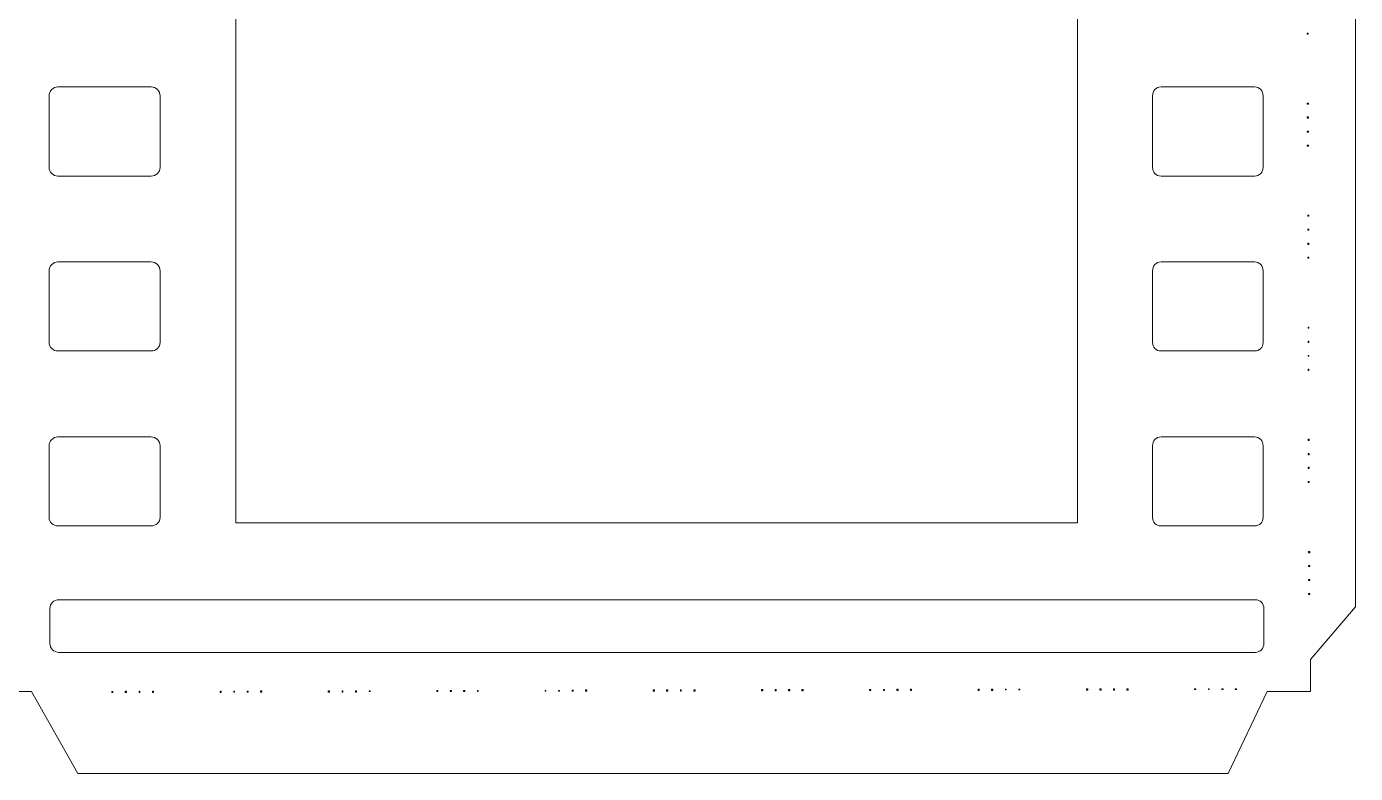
# Model space of a CAD drawing. Header units: centimetres. Extents: x -7.3 to 7.2, y -9.5 to 9.5.
# Drawn here: x 4.446 to 7.157, y -5.927 to -4.403 of the extents above; entities that cross this region are included whole.
import ezdxf

# ---------------------------------------------------------------- set-up
doc = ezdxf.new("R2010")
doc.units = ezdxf.units.CM
doc.header["$MEASUREMENT"] = 0
doc.layers.add('Layer 1', color=7, linetype='Continuous')

msp = doc.modelspace()

# ---------------------------------------------------------------- linework, layer by layer
at = {"layer": 'Layer 1', "lineweight": 9}
for points, knots in [([(4.55042, -2.91703), (4.55042, -2.91703), (4.43549, -3.09314), (4.43549, -3.09314), (4.43549, -3.09314), (4.43549, -3.09314), (4.39828, -3.09314), (4.39828, -3.09314), (4.39828, -3.09314), (4.39828, -3.09314), (1.72599, -3.09314), (1.72599, -3.09314), (1.72599, -3.09314), (1.72599, -3.09314), (1.72599, -5.76047), (1.72599, -5.76047), (1.72599, -5.76047), (1.72599, -5.76047), (4.39828, -5.76047), (4.39828, -5.76047), (4.39828, -5.76047), (4.39828, -5.76047), (4.42887, -5.76047), (4.42887, -5.76047), (4.42887, -5.76047), (4.42887, -5.76047), (4.45616, -5.76047), (4.45616, -5.76047), (4.45616, -5.76047), (4.45616, -5.76047), (4.55042, -5.92749), (4.55042, -5.92749), (4.55042, -5.92749), (4.55042, -5.92749), (6.89777, -5.92749), (6.89777, -5.92749), (6.89777, -5.92749), (6.89777, -5.92749), (6.97715, -5.76047), (6.97715, -5.76047), (6.97715, -5.76047), (6.97715, -5.76047), (7.06562, -5.76047), (7.06562, -5.76047), (7.06562, -5.76047), (7.06562, -5.76047), (7.06562, -5.69515), (7.06562, -5.69515), (7.06562, -5.69515), (7.06562, -5.69515), (7.15718, -5.58766), (7.15718, -5.58766), (7.15718, -5.58766), (7.15718, -5.58766), (7.15718, -3.24031), (7.15718, -3.24031), (7.15718, -3.24031), (7.15718, -3.24031), (7.06562, -3.14936), (7.06562, -3.14936), (7.06562, -3.14936), (7.06562, -3.14936), (7.06562, -3.09314), (7.06562, -3.09314), (7.06562, -3.09314), (7.06562, -3.09314), (6.99369, -3.09314), (6.99369, -3.09314), (6.99369, -3.09314), (6.99369, -3.09314), (6.89778, -2.91703), (6.89778, -2.91703), (6.89778, -2.91703), (6.89778, -2.91703), (4.55042, -2.91703), (4.55042, -2.91703)], [0, 0, 0, 0, 0.05, 0.05, 0.05, 0.05, 0.1, 0.1, 0.1, 0.1, 0.15, 0.15, 0.15, 0.15, 0.2, 0.2, 0.2, 0.2, 0.25, 0.25, 0.25, 0.25, 0.3, 0.3, 0.3, 0.3, 0.35, 0.35, 0.35, 0.35, 0.4, 0.4, 0.4, 0.4, 0.45, 0.45, 0.45, 0.45, 0.5, 0.5, 0.5, 0.5, 0.55, 0.55, 0.55, 0.55, 0.6, 0.6, 0.6, 0.6, 0.65, 0.65, 0.65, 0.65, 0.7, 0.7, 0.7, 0.7, 0.75, 0.75, 0.75, 0.75, 0.8, 0.8, 0.8, 0.8, 0.85, 0.85, 0.85, 0.85, 0.9, 0.9, 0.9, 0.9, 1, 1, 1, 1]), ([(4.87288, -3.4462), (4.87288, -3.4462), (6.59019, -3.4462), (6.59019, -3.4462), (6.59019, -3.4462), (6.59019, -3.4462), (6.59019, -5.41569), (6.59019, -5.41569), (6.59019, -5.41569), (6.59019, -5.41569), (4.87288, -5.41569), (4.87288, -5.41569), (4.87288, -5.41569), (4.87288, -5.41569), (4.87288, -3.4462), (4.87288, -3.4462)], [0, 0, 0, 0, 0.2, 0.2, 0.2, 0.2, 0.4, 0.4, 0.4, 0.4, 0.6, 0.6, 0.6, 0.6, 1, 1, 1, 1]), ([(7.059, -4.41606), (7.059, -4.41606), (7.06065, -4.41606), (7.06065, -4.41606), (7.06065, -4.41606), (7.06065, -4.41606), (7.06065, -4.41854), (7.06065, -4.41854), (7.06065, -4.41854), (7.06065, -4.41854), (7.059, -4.41854), (7.059, -4.41854), (7.059, -4.41854), (7.059, -4.41854), (7.059, -4.41606), (7.059, -4.41606)], [0, 0, 0, 0, 0.2, 0.2, 0.2, 0.2, 0.4, 0.4, 0.4, 0.4, 0.6, 0.6, 0.6, 0.6, 1, 1, 1, 1]), ([(4.50991, -4.52603), (4.50991, -4.52603), (4.70008, -4.52603), (4.70008, -4.52603), (4.70008, -4.52603), (4.70993, -4.52603), (4.71827, -4.53437), (4.71827, -4.54422), (4.71827, -4.54422), (4.71827, -4.54422), (4.71827, -4.69057), (4.71827, -4.69057), (4.71827, -4.69057), (4.71827, -4.70042), (4.70993, -4.70793), (4.70008, -4.70793), (4.70008, -4.70793), (4.70008, -4.70793), (4.50991, -4.70793), (4.50991, -4.70793), (4.50991, -4.70793), (4.50006, -4.70793), (4.49172, -4.70042), (4.49172, -4.69057), (4.49172, -4.69057), (4.49172, -4.69057), (4.49172, -4.54422), (4.49172, -4.54422), (4.49172, -4.54422), (4.49172, -4.53437), (4.50006, -4.52603), (4.50991, -4.52603)], [0, 0, 0, 0, 0.1111111, 0.1111111, 0.1111111, 0.1111111, 0.2222222, 0.2222222, 0.2222222, 0.2222222, 0.3333333, 0.3333333, 0.3333333, 0.3333333, 0.4444444, 0.4444444, 0.4444444, 0.4444444, 0.5555556, 0.5555556, 0.5555556, 0.5555556, 0.6666667, 0.6666667, 0.6666667, 0.6666667, 0.7777778, 0.7777778, 0.7777778, 0.7777778, 1, 1, 1, 1]), ([(6.76052, -4.52603), (6.76052, -4.52603), (6.95152, -4.52603), (6.95152, -4.52603), (6.95152, -4.52603), (6.96137, -4.52603), (6.96888, -4.53437), (6.96888, -4.54422), (6.96888, -4.54422), (6.96888, -4.54422), (6.96888, -4.69057), (6.96888, -4.69057), (6.96888, -4.69057), (6.96888, -4.70042), (6.96137, -4.70793), (6.95152, -4.70793), (6.95152, -4.70793), (6.95152, -4.70793), (6.76052, -4.70793), (6.76052, -4.70793), (6.76052, -4.70793), (6.75067, -4.70793), (6.74316, -4.70042), (6.74316, -4.69057), (6.74316, -4.69057), (6.74316, -4.69057), (6.74316, -4.54422), (6.74316, -4.54422), (6.74316, -4.54422), (6.74316, -4.53437), (6.75067, -4.52603), (6.76052, -4.52603)], [0, 0, 0, 0, 0.1111111, 0.1111111, 0.1111111, 0.1111111, 0.2222222, 0.2222222, 0.2222222, 0.2222222, 0.3333333, 0.3333333, 0.3333333, 0.3333333, 0.4444444, 0.4444444, 0.4444444, 0.4444444, 0.5555556, 0.5555556, 0.5555556, 0.5555556, 0.6666667, 0.6666667, 0.6666667, 0.6666667, 0.7777778, 0.7777778, 0.7777778, 0.7777778, 1, 1, 1, 1]), ([(7.059, -4.5591), (7.059, -4.5591), (7.06148, -4.5591), (7.06148, -4.5591), (7.06148, -4.5591), (7.06148, -4.5591), (7.06148, -4.56158), (7.06148, -4.56158), (7.06148, -4.56158), (7.06148, -4.56158), (7.059, -4.56158), (7.059, -4.56158), (7.059, -4.56158), (7.059, -4.56158), (7.059, -4.5591), (7.059, -4.5591)], [0, 0, 0, 0, 0.2, 0.2, 0.2, 0.2, 0.4, 0.4, 0.4, 0.4, 0.6, 0.6, 0.6, 0.6, 1, 1, 1, 1]), ([(7.059, -4.58721), (7.059, -4.58721), (7.06148, -4.58721), (7.06148, -4.58721), (7.06148, -4.58721), (7.06148, -4.58721), (7.06148, -4.58969), (7.06148, -4.58969), (7.06148, -4.58969), (7.06148, -4.58969), (7.059, -4.58969), (7.059, -4.58969), (7.059, -4.58969), (7.059, -4.58969), (7.059, -4.58721), (7.059, -4.58721)], [0, 0, 0, 0, 0.2, 0.2, 0.2, 0.2, 0.4, 0.4, 0.4, 0.4, 0.6, 0.6, 0.6, 0.6, 1, 1, 1, 1]), ([(7.059, -4.61615), (7.059, -4.61615), (7.06148, -4.61615), (7.06148, -4.61615), (7.06148, -4.61615), (7.06148, -4.61615), (7.06148, -4.61863), (7.06148, -4.61863), (7.06148, -4.61863), (7.06148, -4.61863), (7.059, -4.61863), (7.059, -4.61863), (7.059, -4.61863), (7.059, -4.61863), (7.059, -4.61615), (7.059, -4.61615)], [0, 0, 0, 0, 0.2, 0.2, 0.2, 0.2, 0.4, 0.4, 0.4, 0.4, 0.6, 0.6, 0.6, 0.6, 1, 1, 1, 1]), ([(7.059, -4.64509), (7.059, -4.64509), (7.06148, -4.64509), (7.06148, -4.64509), (7.06148, -4.64509), (7.06148, -4.64509), (7.06148, -4.64674), (7.06148, -4.64674), (7.06148, -4.64674), (7.06148, -4.64674), (7.059, -4.64674), (7.059, -4.64674), (7.059, -4.64674), (7.059, -4.64674), (7.059, -4.64509), (7.059, -4.64509)], [0, 0, 0, 0, 0.2, 0.2, 0.2, 0.2, 0.4, 0.4, 0.4, 0.4, 0.6, 0.6, 0.6, 0.6, 1, 1, 1, 1]), ([(7.05983, -4.78813), (7.05983, -4.78813), (7.06231, -4.78813), (7.06231, -4.78813), (7.06231, -4.78813), (7.06231, -4.78813), (7.06231, -4.78978), (7.06231, -4.78978), (7.06231, -4.78978), (7.06231, -4.78978), (7.05983, -4.78978), (7.05983, -4.78978), (7.05983, -4.78978), (7.05983, -4.78978), (7.05983, -4.78813), (7.05983, -4.78813)], [0, 0, 0, 0, 0.2, 0.2, 0.2, 0.2, 0.4, 0.4, 0.4, 0.4, 0.6, 0.6, 0.6, 0.6, 1, 1, 1, 1]), ([(7.05983, -4.81624), (7.05983, -4.81624), (7.06231, -4.81624), (7.06231, -4.81624), (7.06231, -4.81624), (7.06231, -4.81624), (7.06231, -4.81872), (7.06231, -4.81872), (7.06231, -4.81872), (7.06231, -4.81872), (7.05983, -4.81872), (7.05983, -4.81872), (7.05983, -4.81872), (7.05983, -4.81872), (7.05983, -4.81624), (7.05983, -4.81624)], [0, 0, 0, 0, 0.2, 0.2, 0.2, 0.2, 0.4, 0.4, 0.4, 0.4, 0.6, 0.6, 0.6, 0.6, 1, 1, 1, 1]), ([(7.05983, -4.84518), (7.05983, -4.84518), (7.06231, -4.84518), (7.06231, -4.84518), (7.06231, -4.84518), (7.06231, -4.84518), (7.06231, -4.84766), (7.06231, -4.84766), (7.06231, -4.84766), (7.06231, -4.84766), (7.05983, -4.84766), (7.05983, -4.84766), (7.05983, -4.84766), (7.05983, -4.84766), (7.05983, -4.84518), (7.05983, -4.84518)], [0, 0, 0, 0, 0.2, 0.2, 0.2, 0.2, 0.4, 0.4, 0.4, 0.4, 0.6, 0.6, 0.6, 0.6, 1, 1, 1, 1]), ([(7.05983, -4.87329), (7.05983, -4.87329), (7.06231, -4.87329), (7.06231, -4.87329), (7.06231, -4.87329), (7.06231, -4.87329), (7.06231, -4.87577), (7.06231, -4.87577), (7.06231, -4.87577), (7.06231, -4.87577), (7.05983, -4.87577), (7.05983, -4.87577), (7.05983, -4.87577), (7.05983, -4.87577), (7.05983, -4.87329), (7.05983, -4.87329)], [0, 0, 0, 0, 0.2, 0.2, 0.2, 0.2, 0.4, 0.4, 0.4, 0.4, 0.6, 0.6, 0.6, 0.6, 1, 1, 1, 1]), ([(4.50991, -4.88322), (4.50991, -4.88322), (4.70008, -4.88322), (4.70008, -4.88322), (4.70008, -4.88322), (4.70993, -4.88322), (4.71827, -4.89156), (4.71827, -4.90141), (4.71827, -4.90141), (4.71827, -4.90141), (4.71827, -5.04776), (4.71827, -5.04776), (4.71827, -5.04776), (4.71827, -5.05761), (4.70993, -5.06512), (4.70008, -5.06512), (4.70008, -5.06512), (4.70008, -5.06512), (4.50991, -5.06512), (4.50991, -5.06512), (4.50991, -5.06512), (4.50006, -5.06512), (4.49172, -5.05761), (4.49172, -5.04776), (4.49172, -5.04776), (4.49172, -5.04776), (4.49172, -4.90141), (4.49172, -4.90141), (4.49172, -4.90141), (4.49172, -4.89156), (4.50006, -4.88322), (4.50991, -4.88322)], [0, 0, 0, 0, 0.1111111, 0.1111111, 0.1111111, 0.1111111, 0.2222222, 0.2222222, 0.2222222, 0.2222222, 0.3333333, 0.3333333, 0.3333333, 0.3333333, 0.4444444, 0.4444444, 0.4444444, 0.4444444, 0.5555556, 0.5555556, 0.5555556, 0.5555556, 0.6666667, 0.6666667, 0.6666667, 0.6666667, 0.7777778, 0.7777778, 0.7777778, 0.7777778, 1, 1, 1, 1]), ([(6.76052, -4.88322), (6.76052, -4.88322), (6.95152, -4.88322), (6.95152, -4.88322), (6.95152, -4.88322), (6.96137, -4.88322), (6.96888, -4.89156), (6.96888, -4.90141), (6.96888, -4.90141), (6.96888, -4.90141), (6.96888, -5.04776), (6.96888, -5.04776), (6.96888, -5.04776), (6.96888, -5.05761), (6.96137, -5.06512), (6.95152, -5.06512), (6.95152, -5.06512), (6.95152, -5.06512), (6.76052, -5.06512), (6.76052, -5.06512), (6.76052, -5.06512), (6.75067, -5.06512), (6.74316, -5.05761), (6.74316, -5.04776), (6.74316, -5.04776), (6.74316, -5.04776), (6.74316, -4.90141), (6.74316, -4.90141), (6.74316, -4.90141), (6.74316, -4.89156), (6.75067, -4.88322), (6.76052, -4.88322)], [0, 0, 0, 0, 0.1111111, 0.1111111, 0.1111111, 0.1111111, 0.2222222, 0.2222222, 0.2222222, 0.2222222, 0.3333333, 0.3333333, 0.3333333, 0.3333333, 0.4444444, 0.4444444, 0.4444444, 0.4444444, 0.5555556, 0.5555556, 0.5555556, 0.5555556, 0.6666667, 0.6666667, 0.6666667, 0.6666667, 0.7777778, 0.7777778, 0.7777778, 0.7777778, 1, 1, 1, 1]), ([(7.06065, -5.01633), (7.06065, -5.01633), (7.0623, -5.01633), (7.0623, -5.01633), (7.0623, -5.01633), (7.0623, -5.01633), (7.0623, -5.01881), (7.0623, -5.01881), (7.0623, -5.01881), (7.0623, -5.01881), (7.06065, -5.01881), (7.06065, -5.01881), (7.06065, -5.01881), (7.06065, -5.01881), (7.06065, -5.01633), (7.06065, -5.01633)], [0, 0, 0, 0, 0.2, 0.2, 0.2, 0.2, 0.4, 0.4, 0.4, 0.4, 0.6, 0.6, 0.6, 0.6, 1, 1, 1, 1]), ([(7.06065, -5.04527), (7.06065, -5.04527), (7.0623, -5.04527), (7.0623, -5.04527), (7.0623, -5.04527), (7.0623, -5.04527), (7.0623, -5.04775), (7.0623, -5.04775), (7.0623, -5.04775), (7.0623, -5.04775), (7.06065, -5.04775), (7.06065, -5.04775), (7.06065, -5.04775), (7.06065, -5.04775), (7.06065, -5.04527), (7.06065, -5.04527)], [0, 0, 0, 0, 0.2, 0.2, 0.2, 0.2, 0.4, 0.4, 0.4, 0.4, 0.6, 0.6, 0.6, 0.6, 1, 1, 1, 1]), ([(7.06065, -5.07421), (7.06065, -5.07421), (7.0623, -5.07421), (7.0623, -5.07421), (7.0623, -5.07421), (7.0623, -5.07421), (7.0623, -5.07586), (7.0623, -5.07586), (7.0623, -5.07586), (7.0623, -5.07586), (7.06065, -5.07586), (7.06065, -5.07586), (7.06065, -5.07586), (7.06065, -5.07586), (7.06065, -5.07421), (7.06065, -5.07421)], [0, 0, 0, 0, 0.2, 0.2, 0.2, 0.2, 0.4, 0.4, 0.4, 0.4, 0.6, 0.6, 0.6, 0.6, 1, 1, 1, 1]), ([(7.06065, -5.10232), (7.06065, -5.10232), (7.0623, -5.10232), (7.0623, -5.10232), (7.0623, -5.10232), (7.0623, -5.10232), (7.0623, -5.1048), (7.0623, -5.1048), (7.0623, -5.1048), (7.0623, -5.1048), (7.06065, -5.1048), (7.06065, -5.1048), (7.06065, -5.1048), (7.06065, -5.1048), (7.06065, -5.10232), (7.06065, -5.10232)], [0, 0, 0, 0, 0.2, 0.2, 0.2, 0.2, 0.4, 0.4, 0.4, 0.4, 0.6, 0.6, 0.6, 0.6, 1, 1, 1, 1]), ([(4.50991, -5.2404), (4.50991, -5.2404), (4.70008, -5.2404), (4.70008, -5.2404), (4.70008, -5.2404), (4.70993, -5.2404), (4.71827, -5.24874), (4.71827, -5.25859), (4.71827, -5.25859), (4.71827, -5.25859), (4.71827, -5.40494), (4.71827, -5.40494), (4.71827, -5.40494), (4.71827, -5.41479), (4.70993, -5.4223), (4.70008, -5.4223), (4.70008, -5.4223), (4.70008, -5.4223), (4.50991, -5.4223), (4.50991, -5.4223), (4.50991, -5.4223), (4.50006, -5.4223), (4.49172, -5.41479), (4.49172, -5.40494), (4.49172, -5.40494), (4.49172, -5.40494), (4.49172, -5.25859), (4.49172, -5.25859), (4.49172, -5.25859), (4.49172, -5.24874), (4.50006, -5.2404), (4.50991, -5.2404)], [0, 0, 0, 0, 0.1111111, 0.1111111, 0.1111111, 0.1111111, 0.2222222, 0.2222222, 0.2222222, 0.2222222, 0.3333333, 0.3333333, 0.3333333, 0.3333333, 0.4444444, 0.4444444, 0.4444444, 0.4444444, 0.5555556, 0.5555556, 0.5555556, 0.5555556, 0.6666667, 0.6666667, 0.6666667, 0.6666667, 0.7777778, 0.7777778, 0.7777778, 0.7777778, 1, 1, 1, 1]), ([(6.76052, -5.2404), (6.76052, -5.2404), (6.95152, -5.2404), (6.95152, -5.2404), (6.95152, -5.2404), (6.96137, -5.2404), (6.96888, -5.24874), (6.96888, -5.25859), (6.96888, -5.25859), (6.96888, -5.25859), (6.96888, -5.40494), (6.96888, -5.40494), (6.96888, -5.40494), (6.96888, -5.41479), (6.96137, -5.4223), (6.95152, -5.4223), (6.95152, -5.4223), (6.95152, -5.4223), (6.76052, -5.4223), (6.76052, -5.4223), (6.76052, -5.4223), (6.75067, -5.4223), (6.74316, -5.41479), (6.74316, -5.40494), (6.74316, -5.40494), (6.74316, -5.40494), (6.74316, -5.25859), (6.74316, -5.25859), (6.74316, -5.25859), (6.74316, -5.24874), (6.75067, -5.2404), (6.76052, -5.2404)], [0, 0, 0, 0, 0.1111111, 0.1111111, 0.1111111, 0.1111111, 0.2222222, 0.2222222, 0.2222222, 0.2222222, 0.3333333, 0.3333333, 0.3333333, 0.3333333, 0.4444444, 0.4444444, 0.4444444, 0.4444444, 0.5555556, 0.5555556, 0.5555556, 0.5555556, 0.6666667, 0.6666667, 0.6666667, 0.6666667, 0.7777778, 0.7777778, 0.7777778, 0.7777778, 1, 1, 1, 1]), ([(7.06065, -5.24536), (7.06065, -5.24536), (7.06313, -5.24536), (7.06313, -5.24536), (7.06313, -5.24536), (7.06313, -5.24536), (7.06313, -5.24784), (7.06313, -5.24784), (7.06313, -5.24784), (7.06313, -5.24784), (7.06065, -5.24784), (7.06065, -5.24784), (7.06065, -5.24784), (7.06065, -5.24784), (7.06065, -5.24536), (7.06065, -5.24536)], [0, 0, 0, 0, 0.2, 0.2, 0.2, 0.2, 0.4, 0.4, 0.4, 0.4, 0.6, 0.6, 0.6, 0.6, 1, 1, 1, 1]), ([(7.06065, -5.2743), (7.06065, -5.2743), (7.06313, -5.2743), (7.06313, -5.2743), (7.06313, -5.2743), (7.06313, -5.2743), (7.06313, -5.27678), (7.06313, -5.27678), (7.06313, -5.27678), (7.06313, -5.27678), (7.06065, -5.27678), (7.06065, -5.27678), (7.06065, -5.27678), (7.06065, -5.27678), (7.06065, -5.2743), (7.06065, -5.2743)], [0, 0, 0, 0, 0.2, 0.2, 0.2, 0.2, 0.4, 0.4, 0.4, 0.4, 0.6, 0.6, 0.6, 0.6, 1, 1, 1, 1]), ([(7.06065, -5.30242), (7.06065, -5.30242), (7.06313, -5.30242), (7.06313, -5.30242), (7.06313, -5.30242), (7.06313, -5.30242), (7.06313, -5.3049), (7.06313, -5.3049), (7.06313, -5.3049), (7.06313, -5.3049), (7.06065, -5.3049), (7.06065, -5.3049), (7.06065, -5.3049), (7.06065, -5.3049), (7.06065, -5.30242), (7.06065, -5.30242)], [0, 0, 0, 0, 0.2, 0.2, 0.2, 0.2, 0.4, 0.4, 0.4, 0.4, 0.6, 0.6, 0.6, 0.6, 1, 1, 1, 1]), ([(7.06065, -5.33135), (7.06065, -5.33135), (7.06313, -5.33135), (7.06313, -5.33135), (7.06313, -5.33135), (7.06313, -5.33135), (7.06313, -5.33383), (7.06313, -5.33383), (7.06313, -5.33383), (7.06313, -5.33383), (7.06065, -5.33383), (7.06065, -5.33383), (7.06065, -5.33383), (7.06065, -5.33383), (7.06065, -5.33135), (7.06065, -5.33135)], [0, 0, 0, 0, 0.2, 0.2, 0.2, 0.2, 0.4, 0.4, 0.4, 0.4, 0.6, 0.6, 0.6, 0.6, 1, 1, 1, 1]), ([(7.06148, -5.47439), (7.06148, -5.47439), (7.06396, -5.47439), (7.06396, -5.47439), (7.06396, -5.47439), (7.06396, -5.47439), (7.06396, -5.47687), (7.06396, -5.47687), (7.06396, -5.47687), (7.06396, -5.47687), (7.06148, -5.47687), (7.06148, -5.47687), (7.06148, -5.47687), (7.06148, -5.47687), (7.06148, -5.47439), (7.06148, -5.47439)], [0, 0, 0, 0, 0.2, 0.2, 0.2, 0.2, 0.4, 0.4, 0.4, 0.4, 0.6, 0.6, 0.6, 0.6, 1, 1, 1, 1]), ([(7.06148, -5.50333), (7.06148, -5.50333), (7.06396, -5.50333), (7.06396, -5.50333), (7.06396, -5.50333), (7.06396, -5.50333), (7.06396, -5.50498), (7.06396, -5.50498), (7.06396, -5.50498), (7.06396, -5.50498), (7.06148, -5.50498), (7.06148, -5.50498), (7.06148, -5.50498), (7.06148, -5.50498), (7.06148, -5.50333), (7.06148, -5.50333)], [0, 0, 0, 0, 0.2, 0.2, 0.2, 0.2, 0.4, 0.4, 0.4, 0.4, 0.6, 0.6, 0.6, 0.6, 1, 1, 1, 1]), ([(7.06148, -5.53145), (7.06148, -5.53145), (7.06396, -5.53145), (7.06396, -5.53145), (7.06396, -5.53145), (7.06396, -5.53145), (7.06396, -5.53393), (7.06396, -5.53393), (7.06396, -5.53393), (7.06396, -5.53393), (7.06148, -5.53393), (7.06148, -5.53393), (7.06148, -5.53393), (7.06148, -5.53393), (7.06148, -5.53145), (7.06148, -5.53145)], [0, 0, 0, 0, 0.2, 0.2, 0.2, 0.2, 0.4, 0.4, 0.4, 0.4, 0.6, 0.6, 0.6, 0.6, 1, 1, 1, 1]), ([(4.51156, -5.57279), (4.51156, -5.57279), (6.95317, -5.57279), (6.95317, -5.57279), (6.95317, -5.57279), (6.96302, -5.57279), (6.97053, -5.58113), (6.97053, -5.59098), (6.97053, -5.59098), (6.97053, -5.59098), (6.97053, -5.66209), (6.97053, -5.66209), (6.97053, -5.66209), (6.97053, -5.67194), (6.96302, -5.68028), (6.95317, -5.68028), (6.95317, -5.68028), (6.95317, -5.68028), (4.51156, -5.68028), (4.51156, -5.68028), (4.51156, -5.68028), (4.50171, -5.68028), (4.49337, -5.67194), (4.49337, -5.66209), (4.49337, -5.66209), (4.49337, -5.66209), (4.49337, -5.59098), (4.49337, -5.59098), (4.49337, -5.59098), (4.49337, -5.58113), (4.50171, -5.57279), (4.51156, -5.57279)], [0, 0, 0, 0, 0.1111111, 0.1111111, 0.1111111, 0.1111111, 0.2222222, 0.2222222, 0.2222222, 0.2222222, 0.3333333, 0.3333333, 0.3333333, 0.3333333, 0.4444444, 0.4444444, 0.4444444, 0.4444444, 0.5555556, 0.5555556, 0.5555556, 0.5555556, 0.6666667, 0.6666667, 0.6666667, 0.6666667, 0.7777778, 0.7777778, 0.7777778, 0.7777778, 1, 1, 1, 1]), ([(7.06148, -5.56038), (7.06148, -5.56038), (7.06396, -5.56038), (7.06396, -5.56038), (7.06396, -5.56038), (7.06396, -5.56038), (7.06396, -5.56203), (7.06396, -5.56203), (7.06396, -5.56203), (7.06396, -5.56203), (7.06148, -5.56203), (7.06148, -5.56203), (7.06148, -5.56203), (7.06148, -5.56203), (7.06148, -5.56038), (7.06148, -5.56038)], [0, 0, 0, 0, 0.2, 0.2, 0.2, 0.2, 0.4, 0.4, 0.4, 0.4, 0.6, 0.6, 0.6, 0.6, 1, 1, 1, 1]), ([(4.61987, -5.76047), (4.61987, -5.76047), (4.62152, -5.76047), (4.62152, -5.76047), (4.62152, -5.76047), (4.62152, -5.76047), (4.62152, -5.76212), (4.62152, -5.76212), (4.62152, -5.76212), (4.62152, -5.76212), (4.61987, -5.76212), (4.61987, -5.76212), (4.61987, -5.76212), (4.61987, -5.76212), (4.61987, -5.76047), (4.61987, -5.76047)], [0, 0, 0, 0, 0.2, 0.2, 0.2, 0.2, 0.4, 0.4, 0.4, 0.4, 0.6, 0.6, 0.6, 0.6, 1, 1, 1, 1]), ([(4.64716, -5.75964), (4.64716, -5.75964), (4.64964, -5.75964), (4.64964, -5.75964), (4.64964, -5.75964), (4.64964, -5.75964), (4.64964, -5.76212), (4.64964, -5.76212), (4.64964, -5.76212), (4.64964, -5.76212), (4.64716, -5.76212), (4.64716, -5.76212), (4.64716, -5.76212), (4.64716, -5.76212), (4.64716, -5.75964), (4.64716, -5.75964)], [0, 0, 0, 0, 0.2, 0.2, 0.2, 0.2, 0.4, 0.4, 0.4, 0.4, 0.6, 0.6, 0.6, 0.6, 1, 1, 1, 1]), ([(4.67527, -5.75964), (4.67527, -5.75964), (4.67692, -5.75964), (4.67692, -5.75964), (4.67692, -5.75964), (4.67692, -5.75964), (4.67692, -5.76212), (4.67692, -5.76212), (4.67692, -5.76212), (4.67692, -5.76212), (4.67527, -5.76212), (4.67527, -5.76212), (4.67527, -5.76212), (4.67527, -5.76212), (4.67527, -5.75964), (4.67527, -5.75964)], [0, 0, 0, 0, 0.2, 0.2, 0.2, 0.2, 0.4, 0.4, 0.4, 0.4, 0.6, 0.6, 0.6, 0.6, 1, 1, 1, 1]), ([(4.70256, -5.75964), (4.70256, -5.75964), (4.70504, -5.75964), (4.70504, -5.75964), (4.70504, -5.75964), (4.70504, -5.75964), (4.70504, -5.76212), (4.70504, -5.76212), (4.70504, -5.76212), (4.70504, -5.76212), (4.70256, -5.76212), (4.70256, -5.76212), (4.70256, -5.76212), (4.70256, -5.76212), (4.70256, -5.75964), (4.70256, -5.75964)], [0, 0, 0, 0, 0.2, 0.2, 0.2, 0.2, 0.4, 0.4, 0.4, 0.4, 0.6, 0.6, 0.6, 0.6, 1, 1, 1, 1]), ([(4.84063, -5.75964), (4.84063, -5.75964), (4.84311, -5.75964), (4.84311, -5.75964), (4.84311, -5.75964), (4.84311, -5.75964), (4.84311, -5.76212), (4.84311, -5.76212), (4.84311, -5.76212), (4.84311, -5.76212), (4.84063, -5.76212), (4.84063, -5.76212), (4.84063, -5.76212), (4.84063, -5.76212), (4.84063, -5.75964), (4.84063, -5.75964)], [0, 0, 0, 0, 0.2, 0.2, 0.2, 0.2, 0.4, 0.4, 0.4, 0.4, 0.6, 0.6, 0.6, 0.6, 1, 1, 1, 1]), ([(4.86875, -5.75964), (4.86875, -5.75964), (4.8704, -5.75964), (4.8704, -5.75964), (4.8704, -5.75964), (4.8704, -5.75964), (4.8704, -5.76129), (4.8704, -5.76129), (4.8704, -5.76129), (4.8704, -5.76129), (4.86875, -5.76129), (4.86875, -5.76129), (4.86875, -5.76129), (4.86875, -5.76129), (4.86875, -5.75964), (4.86875, -5.75964)], [0, 0, 0, 0, 0.2, 0.2, 0.2, 0.2, 0.4, 0.4, 0.4, 0.4, 0.6, 0.6, 0.6, 0.6, 1, 1, 1, 1]), ([(4.89603, -5.75964), (4.89603, -5.75964), (4.89768, -5.75964), (4.89768, -5.75964), (4.89768, -5.75964), (4.89768, -5.75964), (4.89768, -5.76129), (4.89768, -5.76129), (4.89768, -5.76129), (4.89768, -5.76129), (4.89603, -5.76129), (4.89603, -5.76129), (4.89603, -5.76129), (4.89603, -5.76129), (4.89603, -5.75964), (4.89603, -5.75964)], [0, 0, 0, 0, 0.2, 0.2, 0.2, 0.2, 0.4, 0.4, 0.4, 0.4, 0.6, 0.6, 0.6, 0.6, 1, 1, 1, 1]), ([(4.92332, -5.75882), (4.92332, -5.75882), (4.9258, -5.75882), (4.9258, -5.75882), (4.9258, -5.75882), (4.9258, -5.75882), (4.9258, -5.7613), (4.9258, -5.7613), (4.9258, -5.7613), (4.9258, -5.7613), (4.92332, -5.7613), (4.92332, -5.7613), (4.92332, -5.7613), (4.92332, -5.7613), (4.92332, -5.75882), (4.92332, -5.75882)], [0, 0, 0, 0, 0.2, 0.2, 0.2, 0.2, 0.4, 0.4, 0.4, 0.4, 0.6, 0.6, 0.6, 0.6, 1, 1, 1, 1]), ([(5.0614, -5.75882), (5.0614, -5.75882), (5.06388, -5.75882), (5.06388, -5.75882), (5.06388, -5.75882), (5.06388, -5.75882), (5.06388, -5.7613), (5.06388, -5.7613), (5.06388, -5.7613), (5.06388, -5.7613), (5.0614, -5.7613), (5.0614, -5.7613), (5.0614, -5.7613), (5.0614, -5.7613), (5.0614, -5.75882), (5.0614, -5.75882)], [0, 0, 0, 0, 0.2, 0.2, 0.2, 0.2, 0.4, 0.4, 0.4, 0.4, 0.6, 0.6, 0.6, 0.6, 1, 1, 1, 1]), ([(5.08951, -5.75882), (5.08951, -5.75882), (5.09116, -5.75882), (5.09116, -5.75882), (5.09116, -5.75882), (5.09116, -5.75882), (5.09116, -5.7613), (5.09116, -5.7613), (5.09116, -5.7613), (5.09116, -5.7613), (5.08951, -5.7613), (5.08951, -5.7613), (5.08951, -5.7613), (5.08951, -5.7613), (5.08951, -5.75882), (5.08951, -5.75882)], [0, 0, 0, 0, 0.2, 0.2, 0.2, 0.2, 0.4, 0.4, 0.4, 0.4, 0.6, 0.6, 0.6, 0.6, 1, 1, 1, 1]), ([(5.11679, -5.75882), (5.11679, -5.75882), (5.11927, -5.75882), (5.11927, -5.75882), (5.11927, -5.75882), (5.11927, -5.75882), (5.11927, -5.7613), (5.11927, -5.7613), (5.11927, -5.7613), (5.11927, -5.7613), (5.11679, -5.7613), (5.11679, -5.7613), (5.11679, -5.7613), (5.11679, -5.7613), (5.11679, -5.75882), (5.11679, -5.75882)], [0, 0, 0, 0, 0.2, 0.2, 0.2, 0.2, 0.4, 0.4, 0.4, 0.4, 0.6, 0.6, 0.6, 0.6, 1, 1, 1, 1]), ([(5.14491, -5.75882), (5.14491, -5.75882), (5.14656, -5.75882), (5.14656, -5.75882), (5.14656, -5.75882), (5.14656, -5.75882), (5.14656, -5.76047), (5.14656, -5.76047), (5.14656, -5.76047), (5.14656, -5.76047), (5.14491, -5.76047), (5.14491, -5.76047), (5.14491, -5.76047), (5.14491, -5.76047), (5.14491, -5.75882), (5.14491, -5.75882)], [0, 0, 0, 0, 0.2, 0.2, 0.2, 0.2, 0.4, 0.4, 0.4, 0.4, 0.6, 0.6, 0.6, 0.6, 1, 1, 1, 1]), ([(5.28299, -5.75799), (5.28299, -5.75799), (5.28464, -5.75799), (5.28464, -5.75799), (5.28464, -5.75799), (5.28464, -5.75799), (5.28464, -5.76047), (5.28464, -5.76047), (5.28464, -5.76047), (5.28464, -5.76047), (5.28299, -5.76047), (5.28299, -5.76047), (5.28299, -5.76047), (5.28299, -5.76047), (5.28299, -5.75799), (5.28299, -5.75799)], [0, 0, 0, 0, 0.2, 0.2, 0.2, 0.2, 0.4, 0.4, 0.4, 0.4, 0.6, 0.6, 0.6, 0.6, 1, 1, 1, 1]), ([(5.31027, -5.75799), (5.31027, -5.75799), (5.31275, -5.75799), (5.31275, -5.75799), (5.31275, -5.75799), (5.31275, -5.75799), (5.31275, -5.76047), (5.31275, -5.76047), (5.31275, -5.76047), (5.31275, -5.76047), (5.31027, -5.76047), (5.31027, -5.76047), (5.31027, -5.76047), (5.31027, -5.76047), (5.31027, -5.75799), (5.31027, -5.75799)], [0, 0, 0, 0, 0.2, 0.2, 0.2, 0.2, 0.4, 0.4, 0.4, 0.4, 0.6, 0.6, 0.6, 0.6, 1, 1, 1, 1]), ([(5.33756, -5.75799), (5.33756, -5.75799), (5.34004, -5.75799), (5.34004, -5.75799), (5.34004, -5.75799), (5.34004, -5.75799), (5.34004, -5.76047), (5.34004, -5.76047), (5.34004, -5.76047), (5.34004, -5.76047), (5.33756, -5.76047), (5.33756, -5.76047), (5.33756, -5.76047), (5.33756, -5.76047), (5.33756, -5.75799), (5.33756, -5.75799)], [0, 0, 0, 0, 0.2, 0.2, 0.2, 0.2, 0.4, 0.4, 0.4, 0.4, 0.6, 0.6, 0.6, 0.6, 1, 1, 1, 1]), ([(5.36567, -5.75799), (5.36567, -5.75799), (5.36732, -5.75799), (5.36732, -5.75799), (5.36732, -5.75799), (5.36732, -5.75799), (5.36732, -5.76047), (5.36732, -5.76047), (5.36732, -5.76047), (5.36732, -5.76047), (5.36567, -5.76047), (5.36567, -5.76047), (5.36567, -5.76047), (5.36567, -5.76047), (5.36567, -5.75799), (5.36567, -5.75799)], [0, 0, 0, 0, 0.2, 0.2, 0.2, 0.2, 0.4, 0.4, 0.4, 0.4, 0.6, 0.6, 0.6, 0.6, 1, 1, 1, 1]), ([(5.50375, -5.75799), (5.50375, -5.75799), (5.5054, -5.75799), (5.5054, -5.75799), (5.5054, -5.75799), (5.5054, -5.75799), (5.5054, -5.75964), (5.5054, -5.75964), (5.5054, -5.75964), (5.5054, -5.75964), (5.50375, -5.75964), (5.50375, -5.75964), (5.50375, -5.75964), (5.50375, -5.75964), (5.50375, -5.75799), (5.50375, -5.75799)], [0, 0, 0, 0, 0.2, 0.2, 0.2, 0.2, 0.4, 0.4, 0.4, 0.4, 0.6, 0.6, 0.6, 0.6, 1, 1, 1, 1]), ([(5.53103, -5.75799), (5.53103, -5.75799), (5.53351, -5.75799), (5.53351, -5.75799), (5.53351, -5.75799), (5.53351, -5.75799), (5.53351, -5.75964), (5.53351, -5.75964), (5.53351, -5.75964), (5.53351, -5.75964), (5.53103, -5.75964), (5.53103, -5.75964), (5.53103, -5.75964), (5.53103, -5.75964), (5.53103, -5.75799), (5.53103, -5.75799)], [0, 0, 0, 0, 0.2, 0.2, 0.2, 0.2, 0.4, 0.4, 0.4, 0.4, 0.6, 0.6, 0.6, 0.6, 1, 1, 1, 1]), ([(5.5608, -5.75716), (5.5608, -5.75716), (5.5608, -5.75964), (5.5608, -5.75964), (5.5608, -5.75964), (5.5608, -5.75964), (5.55915, -5.75964), (5.55915, -5.75964), (5.55915, -5.75964), (5.55915, -5.75964), (5.55915, -5.75799), (5.55915, -5.75799), (5.55915, -5.75799), (5.55915, -5.75799), (5.5608, -5.75716), (5.5608, -5.75716)], [0, 0, 0, 0, 0.2, 0.2, 0.2, 0.2, 0.4, 0.4, 0.4, 0.4, 0.6, 0.6, 0.6, 0.6, 1, 1, 1, 1]), ([(5.58643, -5.75716), (5.58643, -5.75716), (5.58891, -5.75716), (5.58891, -5.75716), (5.58891, -5.75716), (5.58891, -5.75716), (5.58891, -5.75964), (5.58891, -5.75964), (5.58891, -5.75964), (5.58891, -5.75964), (5.58643, -5.75964), (5.58643, -5.75964), (5.58643, -5.75964), (5.58643, -5.75964), (5.58643, -5.75716), (5.58643, -5.75716)], [0, 0, 0, 0, 0.2, 0.2, 0.2, 0.2, 0.4, 0.4, 0.4, 0.4, 0.6, 0.6, 0.6, 0.6, 1, 1, 1, 1]), ([(5.72451, -5.75716), (5.72451, -5.75716), (5.72699, -5.75716), (5.72699, -5.75716), (5.72699, -5.75716), (5.72699, -5.75716), (5.72699, -5.75964), (5.72699, -5.75964), (5.72699, -5.75964), (5.72699, -5.75964), (5.72451, -5.75964), (5.72451, -5.75964), (5.72451, -5.75964), (5.72451, -5.75964), (5.72451, -5.75716), (5.72451, -5.75716)], [0, 0, 0, 0, 0.2, 0.2, 0.2, 0.2, 0.4, 0.4, 0.4, 0.4, 0.6, 0.6, 0.6, 0.6, 1, 1, 1, 1]), ([(5.75179, -5.75716), (5.75179, -5.75716), (5.75427, -5.75716), (5.75427, -5.75716), (5.75427, -5.75716), (5.75427, -5.75716), (5.75427, -5.75964), (5.75427, -5.75964), (5.75427, -5.75964), (5.75427, -5.75964), (5.75179, -5.75964), (5.75179, -5.75964), (5.75179, -5.75964), (5.75179, -5.75964), (5.75179, -5.75716), (5.75179, -5.75716)], [0, 0, 0, 0, 0.2, 0.2, 0.2, 0.2, 0.4, 0.4, 0.4, 0.4, 0.6, 0.6, 0.6, 0.6, 1, 1, 1, 1]), ([(5.77991, -5.75716), (5.77991, -5.75716), (5.78156, -5.75716), (5.78156, -5.75716), (5.78156, -5.75716), (5.78156, -5.75716), (5.78156, -5.75964), (5.78156, -5.75964), (5.78156, -5.75964), (5.78156, -5.75964), (5.77991, -5.75964), (5.77991, -5.75964), (5.77991, -5.75964), (5.77991, -5.75964), (5.77991, -5.75716), (5.77991, -5.75716)], [0, 0, 0, 0, 0.2, 0.2, 0.2, 0.2, 0.4, 0.4, 0.4, 0.4, 0.6, 0.6, 0.6, 0.6, 1, 1, 1, 1]), ([(5.80719, -5.75716), (5.80719, -5.75716), (5.80967, -5.75716), (5.80967, -5.75716), (5.80967, -5.75716), (5.80967, -5.75716), (5.80967, -5.75964), (5.80967, -5.75964), (5.80967, -5.75964), (5.80967, -5.75964), (5.80719, -5.75964), (5.80719, -5.75964), (5.80719, -5.75964), (5.80719, -5.75964), (5.80719, -5.75716), (5.80719, -5.75716)], [0, 0, 0, 0, 0.2, 0.2, 0.2, 0.2, 0.4, 0.4, 0.4, 0.4, 0.6, 0.6, 0.6, 0.6, 1, 1, 1, 1]), ([(5.94527, -5.75634), (5.94527, -5.75634), (5.94775, -5.75634), (5.94775, -5.75634), (5.94775, -5.75634), (5.94775, -5.75634), (5.94775, -5.75882), (5.94775, -5.75882), (5.94775, -5.75882), (5.94775, -5.75882), (5.94527, -5.75882), (5.94527, -5.75882), (5.94527, -5.75882), (5.94527, -5.75882), (5.94527, -5.75634), (5.94527, -5.75634)], [0, 0, 0, 0, 0.2, 0.2, 0.2, 0.2, 0.4, 0.4, 0.4, 0.4, 0.6, 0.6, 0.6, 0.6, 1, 1, 1, 1]), ([(5.97338, -5.75634), (5.97338, -5.75634), (5.97503, -5.75634), (5.97503, -5.75634), (5.97503, -5.75634), (5.97503, -5.75634), (5.97503, -5.75882), (5.97503, -5.75882), (5.97503, -5.75882), (5.97503, -5.75882), (5.97338, -5.75882), (5.97338, -5.75882), (5.97338, -5.75882), (5.97338, -5.75882), (5.97338, -5.75634), (5.97338, -5.75634)], [0, 0, 0, 0, 0.2, 0.2, 0.2, 0.2, 0.4, 0.4, 0.4, 0.4, 0.6, 0.6, 0.6, 0.6, 1, 1, 1, 1]), ([(6.00067, -5.75634), (6.00067, -5.75634), (6.00315, -5.75634), (6.00315, -5.75634), (6.00315, -5.75634), (6.00315, -5.75634), (6.00315, -5.75882), (6.00315, -5.75882), (6.00315, -5.75882), (6.00315, -5.75882), (6.00067, -5.75882), (6.00067, -5.75882), (6.00067, -5.75882), (6.00067, -5.75882), (6.00067, -5.75634), (6.00067, -5.75634)], [0, 0, 0, 0, 0.2, 0.2, 0.2, 0.2, 0.4, 0.4, 0.4, 0.4, 0.6, 0.6, 0.6, 0.6, 1, 1, 1, 1]), ([(6.02795, -5.75634), (6.02795, -5.75634), (6.03043, -5.75634), (6.03043, -5.75634), (6.03043, -5.75634), (6.03043, -5.75634), (6.03043, -5.75882), (6.03043, -5.75882), (6.03043, -5.75882), (6.03043, -5.75882), (6.02795, -5.75882), (6.02795, -5.75882), (6.02795, -5.75882), (6.02795, -5.75882), (6.02795, -5.75634), (6.02795, -5.75634)], [0, 0, 0, 0, 0.2, 0.2, 0.2, 0.2, 0.4, 0.4, 0.4, 0.4, 0.6, 0.6, 0.6, 0.6, 1, 1, 1, 1]), ([(6.16603, -5.75634), (6.16603, -5.75634), (6.16851, -5.75634), (6.16851, -5.75634), (6.16851, -5.75634), (6.16851, -5.75634), (6.16851, -5.75799), (6.16851, -5.75799), (6.16851, -5.75799), (6.16851, -5.75799), (6.16603, -5.75799), (6.16603, -5.75799), (6.16603, -5.75799), (6.16603, -5.75799), (6.16603, -5.75634), (6.16603, -5.75634)], [0, 0, 0, 0, 0.2, 0.2, 0.2, 0.2, 0.4, 0.4, 0.4, 0.4, 0.6, 0.6, 0.6, 0.6, 1, 1, 1, 1]), ([(6.19414, -5.75634), (6.19414, -5.75634), (6.19662, -5.75634), (6.19662, -5.75634), (6.19662, -5.75634), (6.19662, -5.75634), (6.19662, -5.75799), (6.19662, -5.75799), (6.19662, -5.75799), (6.19662, -5.75799), (6.19414, -5.75799), (6.19414, -5.75799), (6.19414, -5.75799), (6.19414, -5.75799), (6.19414, -5.75634), (6.19414, -5.75634)], [0, 0, 0, 0, 0.2, 0.2, 0.2, 0.2, 0.4, 0.4, 0.4, 0.4, 0.6, 0.6, 0.6, 0.6, 1, 1, 1, 1]), ([(6.22143, -5.75551), (6.22143, -5.75551), (6.22391, -5.75551), (6.22391, -5.75551), (6.22391, -5.75551), (6.22391, -5.75551), (6.22391, -5.75799), (6.22391, -5.75799), (6.22391, -5.75799), (6.22391, -5.75799), (6.22143, -5.75799), (6.22143, -5.75799), (6.22143, -5.75799), (6.22143, -5.75799), (6.22143, -5.75551), (6.22143, -5.75551)], [0, 0, 0, 0, 0.2, 0.2, 0.2, 0.2, 0.4, 0.4, 0.4, 0.4, 0.6, 0.6, 0.6, 0.6, 1, 1, 1, 1]), ([(6.24954, -5.75551), (6.24954, -5.75551), (6.25119, -5.75551), (6.25119, -5.75551), (6.25119, -5.75551), (6.25119, -5.75551), (6.25119, -5.75799), (6.25119, -5.75799), (6.25119, -5.75799), (6.25119, -5.75799), (6.24954, -5.75799), (6.24954, -5.75799), (6.24954, -5.75799), (6.24954, -5.75799), (6.24954, -5.75551), (6.24954, -5.75551)], [0, 0, 0, 0, 0.2, 0.2, 0.2, 0.2, 0.4, 0.4, 0.4, 0.4, 0.6, 0.6, 0.6, 0.6, 1, 1, 1, 1]), ([(6.38762, -5.75551), (6.38762, -5.75551), (6.38927, -5.75551), (6.38927, -5.75551), (6.38927, -5.75551), (6.38927, -5.75551), (6.38927, -5.75799), (6.38927, -5.75799), (6.38927, -5.75799), (6.38927, -5.75799), (6.38762, -5.75799), (6.38762, -5.75799), (6.38762, -5.75799), (6.38762, -5.75799), (6.38762, -5.75551), (6.38762, -5.75551)], [0, 0, 0, 0, 0.2, 0.2, 0.2, 0.2, 0.4, 0.4, 0.4, 0.4, 0.6, 0.6, 0.6, 0.6, 1, 1, 1, 1]), ([(6.41491, -5.75551), (6.41491, -5.75551), (6.41739, -5.75551), (6.41739, -5.75551), (6.41739, -5.75551), (6.41739, -5.75551), (6.41739, -5.75799), (6.41739, -5.75799), (6.41739, -5.75799), (6.41739, -5.75799), (6.41491, -5.75799), (6.41491, -5.75799), (6.41491, -5.75799), (6.41491, -5.75799), (6.41491, -5.75551), (6.41491, -5.75551)], [0, 0, 0, 0, 0.2, 0.2, 0.2, 0.2, 0.4, 0.4, 0.4, 0.4, 0.6, 0.6, 0.6, 0.6, 1, 1, 1, 1]), ([(6.44302, -5.75551), (6.44302, -5.75551), (6.44467, -5.75551), (6.44467, -5.75551), (6.44467, -5.75551), (6.44467, -5.75551), (6.44467, -5.75716), (6.44467, -5.75716), (6.44467, -5.75716), (6.44467, -5.75716), (6.44302, -5.75716), (6.44302, -5.75716), (6.44302, -5.75716), (6.44302, -5.75716), (6.44302, -5.75551), (6.44302, -5.75551)], [0, 0, 0, 0, 0.2, 0.2, 0.2, 0.2, 0.4, 0.4, 0.4, 0.4, 0.6, 0.6, 0.6, 0.6, 1, 1, 1, 1]), ([(6.4703, -5.75551), (6.4703, -5.75551), (6.47278, -5.75551), (6.47278, -5.75551), (6.47278, -5.75551), (6.47278, -5.75551), (6.47278, -5.75716), (6.47278, -5.75716), (6.47278, -5.75716), (6.47278, -5.75716), (6.4703, -5.75716), (6.4703, -5.75716), (6.4703, -5.75716), (6.4703, -5.75716), (6.4703, -5.75551), (6.4703, -5.75551)], [0, 0, 0, 0, 0.2, 0.2, 0.2, 0.2, 0.4, 0.4, 0.4, 0.4, 0.6, 0.6, 0.6, 0.6, 1, 1, 1, 1]), ([(6.60838, -5.75469), (6.60838, -5.75469), (6.61086, -5.75469), (6.61086, -5.75469), (6.61086, -5.75469), (6.61086, -5.75469), (6.61086, -5.75717), (6.61086, -5.75717), (6.61086, -5.75717), (6.61086, -5.75717), (6.60838, -5.75717), (6.60838, -5.75717), (6.60838, -5.75717), (6.60838, -5.75717), (6.60838, -5.75469), (6.60838, -5.75469)], [0, 0, 0, 0, 0.2, 0.2, 0.2, 0.2, 0.4, 0.4, 0.4, 0.4, 0.6, 0.6, 0.6, 0.6, 1, 1, 1, 1]), ([(6.63567, -5.75469), (6.63567, -5.75469), (6.63815, -5.75469), (6.63815, -5.75469), (6.63815, -5.75469), (6.63815, -5.75469), (6.63815, -5.75717), (6.63815, -5.75717), (6.63815, -5.75717), (6.63815, -5.75717), (6.63567, -5.75717), (6.63567, -5.75717), (6.63567, -5.75717), (6.63567, -5.75717), (6.63567, -5.75469), (6.63567, -5.75469)], [0, 0, 0, 0, 0.2, 0.2, 0.2, 0.2, 0.4, 0.4, 0.4, 0.4, 0.6, 0.6, 0.6, 0.6, 1, 1, 1, 1]), ([(6.66378, -5.75469), (6.66378, -5.75469), (6.66543, -5.75469), (6.66543, -5.75469), (6.66543, -5.75469), (6.66543, -5.75469), (6.66543, -5.75717), (6.66543, -5.75717), (6.66543, -5.75717), (6.66543, -5.75717), (6.66378, -5.75717), (6.66378, -5.75717), (6.66378, -5.75717), (6.66378, -5.75717), (6.66378, -5.75469), (6.66378, -5.75469)], [0, 0, 0, 0, 0.2, 0.2, 0.2, 0.2, 0.4, 0.4, 0.4, 0.4, 0.6, 0.6, 0.6, 0.6, 1, 1, 1, 1]), ([(6.69106, -5.75469), (6.69106, -5.75469), (6.69354, -5.75469), (6.69354, -5.75469), (6.69354, -5.75469), (6.69354, -5.75469), (6.69354, -5.75717), (6.69354, -5.75717), (6.69354, -5.75717), (6.69354, -5.75717), (6.69106, -5.75717), (6.69106, -5.75717), (6.69106, -5.75717), (6.69106, -5.75717), (6.69106, -5.75469), (6.69106, -5.75469)], [0, 0, 0, 0, 0.2, 0.2, 0.2, 0.2, 0.4, 0.4, 0.4, 0.4, 0.6, 0.6, 0.6, 0.6, 1, 1, 1, 1]), ([(6.82914, -5.75469), (6.82914, -5.75469), (6.83162, -5.75469), (6.83162, -5.75469), (6.83162, -5.75469), (6.83162, -5.75469), (6.83162, -5.75634), (6.83162, -5.75634), (6.83162, -5.75634), (6.83162, -5.75634), (6.82914, -5.75634), (6.82914, -5.75634), (6.82914, -5.75634), (6.82914, -5.75634), (6.82914, -5.75469), (6.82914, -5.75469)], [0, 0, 0, 0, 0.2, 0.2, 0.2, 0.2, 0.4, 0.4, 0.4, 0.4, 0.6, 0.6, 0.6, 0.6, 1, 1, 1, 1]), ([(6.85726, -5.75469), (6.85726, -5.75469), (6.85891, -5.75469), (6.85891, -5.75469), (6.85891, -5.75469), (6.85891, -5.75469), (6.85891, -5.75634), (6.85891, -5.75634), (6.85891, -5.75634), (6.85891, -5.75634), (6.85726, -5.75634), (6.85726, -5.75634), (6.85726, -5.75634), (6.85726, -5.75634), (6.85726, -5.75469), (6.85726, -5.75469)], [0, 0, 0, 0, 0.2, 0.2, 0.2, 0.2, 0.4, 0.4, 0.4, 0.4, 0.6, 0.6, 0.6, 0.6, 1, 1, 1, 1]), ([(6.88454, -5.75469), (6.88454, -5.75469), (6.88702, -5.75469), (6.88702, -5.75469), (6.88702, -5.75469), (6.88702, -5.75469), (6.88702, -5.75634), (6.88702, -5.75634), (6.88702, -5.75634), (6.88702, -5.75634), (6.88454, -5.75634), (6.88454, -5.75634), (6.88454, -5.75634), (6.88454, -5.75634), (6.88454, -5.75469), (6.88454, -5.75469)], [0, 0, 0, 0, 0.2, 0.2, 0.2, 0.2, 0.4, 0.4, 0.4, 0.4, 0.6, 0.6, 0.6, 0.6, 1, 1, 1, 1]), ([(6.91183, -5.75469), (6.91183, -5.75469), (6.91431, -5.75469), (6.91431, -5.75469), (6.91431, -5.75469), (6.91431, -5.75469), (6.91431, -5.75634), (6.91431, -5.75634), (6.91431, -5.75634), (6.91431, -5.75634), (6.91183, -5.75634), (6.91183, -5.75634), (6.91183, -5.75634), (6.91183, -5.75634), (6.91183, -5.75469), (6.91183, -5.75469)], [0, 0, 0, 0, 0.2, 0.2, 0.2, 0.2, 0.4, 0.4, 0.4, 0.4, 0.6, 0.6, 0.6, 0.6, 1, 1, 1, 1])]:
    msp.add_open_spline(points, degree=3, knots=knots, dxfattribs=at)

doc.saveas('drawing.dxf')
